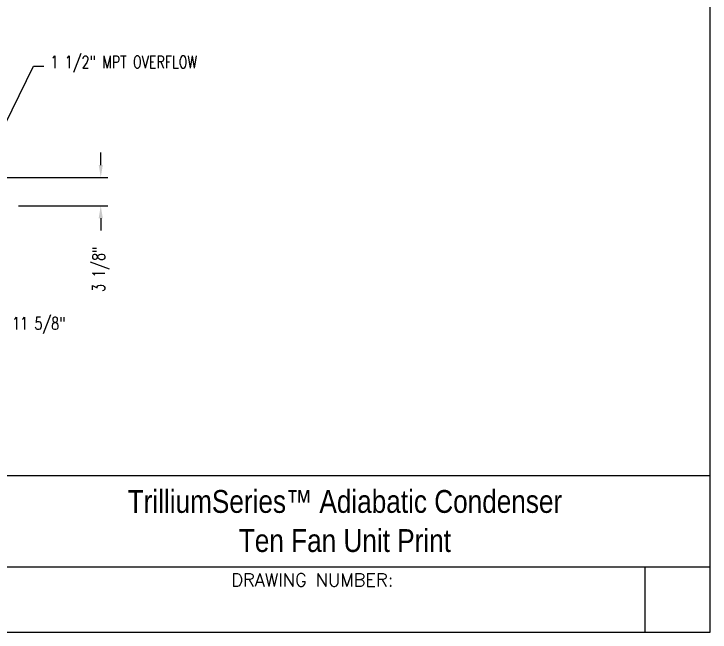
# Model space of a CAD drawing. Header units: millimetres. Extents: x 16200 to 32328, y 18593 to 29476.
# Drawn here: x 16753.4 to 17030.2, y 18593.2 to 18839.1 of the extents above; entities that cross this region are included whole.
import ezdxf
from ezdxf.enums import TextEntityAlignment as Align

# ---------------------------------------------------------------- set-up
doc = ezdxf.new("R2010")
doc.units = ezdxf.units.MM
doc.header["$LTSCALE"] = 5
doc.layers.add('RECIRCULATION-CONTROL', color=3, linetype='Continuous')
doc.layers.add('TEXT', color=4, linetype='Continuous')
doc.styles.add('BACtblk', font='swisscl.ttf')
doc.styles.add('BACtblkBold', font='swissck.ttf')
doc.styles.add('SIMPLEX', font='simplex.shx', dxfattribs={"oblique": 10})
doc.styles.add('SUBMITTAL', font='romans.shx', dxfattribs={"width": 0.75})
doc.dimstyles.new('SUBMITTAL', dxfattribs={"dimtxt": 0.09375, "dimasz": 0.09375, "dimexe": 0.03125, "dimexo": 0.0625, "dimgap": 0.0625, "dimtad": 0, "dimdec": 4, "dimzin": 4, "dimdsep": 46, "dimlunit": 4, "dimtxsty": 'SUBMITTAL', "dimcen": 0.09375, "dimclre": 6, "dimadec": 0, "dimazin": 0, "dimtfac": 1, "dimtdec": 0, "dimtofl": 0, "dimtmove": 0, "dimatfit": 3, "dimfxl": 0, "dimfrac": 2, "dimtolj": 1, "dimtzin": 4, "dimarcsym": 0})

# ---------------------------------------------------------------- blocks, each defined once
blk = doc.blocks.new('BORDER')
for p, q in [((1, 0), (1, 1)), ((0, 0), (1, 0))]:
    blk.add_line(p, q)
blk = doc.blocks.new('*D40')
at = {"layer": 'RECIRCULATION-CONTROL', "color": 3, "lineweight": -2}
for p, q in [((16787.93, 18778.99), (16787.93, 18783.92)), ((16787.93, 18757.81), (16787.93, 18752.88))]:
    blk.add_line(p, q, dxfattribs=at)
at = {"layer": 'RECIRCULATION-CONTROL', "color": 6, "lineweight": -2}
for p, q in [((16743.84, 18774.06), (16790.75, 18774.06)), ((16755.27, 18762.74), (16790.75, 18762.74))]:
    blk.add_line(p, q, dxfattribs=at)
at = {"layer": 'RECIRCULATION-CONTROL', "color": 3}
for points in [[(16787.11, 18778.99), (16788.75, 18778.99), (16787.93, 18774.06)], [(16787.11, 18757.81), (16788.75, 18757.81), (16787.93, 18762.74)]]:
    blk.add_solid(points, dxfattribs=at)
at = {"layer": 'RECIRCULATION-CONTROL', "color": 3, "insert": (16787.93, 18737.53), "char_height": 4.929, "attachment_point": 5, "rotation": 90, "style": 'SUBMITTAL'}
blk.add_mtext('\\A1;3 1/8"', dxfattribs=at)
blk = doc.blocks.new('*D41')
at = {"layer": 'RECIRCULATION-CONTROL', "color": 6, "lineweight": -2}
for p, q in [((16741.02, 18771.25), (16741.02, 18712.34)), ((16699.11, 18760.69), (16699.11, 18712.34))]:
    blk.add_line(p, q, dxfattribs=at)
at = {"layer": 'RECIRCULATION-CONTROL', "color": 3, "lineweight": -2}
for p, q in [((16704.04, 18715.16), (16736.09, 18715.16)), ((16741.02, 18715.16), (16745.95, 18715.16))]:
    blk.add_line(p, q, dxfattribs=at)
at = {"layer": 'RECIRCULATION-CONTROL', "color": 3}
for points in [[(16704.04, 18715.98), (16704.04, 18714.34), (16699.11, 18715.16)], [(16736.09, 18715.98), (16736.09, 18714.34), (16741.02, 18715.16)]]:
    blk.add_solid(points, dxfattribs=at)
at = {"layer": 'RECIRCULATION-CONTROL', "color": 3, "insert": (16763.29, 18715.16), "char_height": 4.9294, "attachment_point": 5, "style": 'SUBMITTAL'}
blk.add_mtext('\\A1;11 5/8"', dxfattribs=at)
blk = doc.blocks.new('bacstblk')
for p, q in [((0, 0.75), (10, 0.75)), ((6.5, 0.3125), (10, 0.3125)), ((9.6875, 0.3125), (9.6875, 0))]:
    blk.add_line(p, q)
at = {"color": 6, "style": 'SIMPLEX'}
blk.add_text('DRAWING NUMBER:', height=0.0625, dxfattribs=at).set_placement((8.0938, 0.2188), align=Align.CENTER)
at = {"layer": 'TEXT', "color": 4, "style": 'BACtblkBold'}
for tag, height, p in [('MODEL1', 0.1094, (8.25, 0.5715)), ('MODEL2', 0.1094, (8.25, 0.384)), ('DWGNUM', 0.1406, (8.0938, 0.0312))]:
    blk.add_attdef(tag, text='', height=height, dxfattribs=at).set_placement(p, align=Align.CENTER)
for tag, p in [('DESC', (0.0625, 0.5312)), ('ORDER', (0.9643, 0.3438)), ('DATE', (0.5402, 0.0625))]:
    blk.add_attdef(tag, p, '', height=0.125, dxfattribs=at)
blk.add_attdef('REV', text='', height=0.1562, dxfattribs=at).set_placement((9.8438, 0.1562), align=Align.MIDDLE)
at = {"layer": 'TEXT', "color": 4, "style": 'BACtblk', "flags": 1}
blk.add_attdef('DWGBY', (2.0402, 0.0625), '', height=0.0938, dxfattribs=at)

msp = doc.modelspace()

# ---------------------------------------------------------------- block references
at = {"xscale": 829.7698563356048, "yscale": 622.3273922517036, "zscale": 829.7698563356048}
msp.add_blockref('BORDER', (16200.4572, 18593.206), dxfattribs=at)
at = {"xscale": 82.97698563356047, "yscale": 82.97698563356047, "zscale": 82.97698563356047}
msp.add_blockref('bacstblk', (16200.4572, 18593.206), dxfattribs=at).add_auto_attribs({'MODEL1': 'TrilliumSeries™ Adiabatic Condenser', 'MODEL2': 'Ten Fan Unit Print'})

# ---------------------------------------------------------------- texts
at = {"layer": 'RECIRCULATION-CONTROL', "insert": (16767.9175, 18819.1207), "char_height": 4.93, "width": 89.870988, "attachment_point": 4, "style": 'SUBMITTAL'}
msp.add_mtext('1 1/2" MPT OVERFLOW', dxfattribs=at)

# ---------------------------------------------------------------- dimensions: what is measured, and where the dimension line sits
at = {"layer": 'RECIRCULATION-CONTROL', "color": 3}
dim = msp.add_linear_dim(base=(16787.9325, 18762.7354), p1=(16741.0188, 18774.0637), p2=(16752.4516, 18762.7354), angle=90, dimstyle='SUBMITTAL', override={"dimscale": 70.42, "dimtxt": 0.07, "dimasz": 0.07, "dimexe": 0.04, "dimexo": 0.04, "dimgap": 0.03125, "dimdec": 3, "dimlfac": 0.277778, "dimzin": 3, "dimclrd": 3, "dimclrt": 3, "dimtdec": 3, "dimtix": 1}, dxfattribs=at)
dim.commit()
dim.dimension.update_dxf_attribs({"geometry": '*D40', "text_midpoint": (16787.9325, 18737.5309), "dimtype": 160})
dim = msp.add_linear_dim(base=(16699.1076, 18715.1586), p1=(16741.0188, 18774.0637), p2=(16699.1076, 18763.5089), dimstyle='SUBMITTAL', override={"dimscale": 70.42, "dimtxt": 0.07, "dimasz": 0.07, "dimexe": 0.04, "dimexo": 0.04, "dimgap": 0.03125, "dimdec": 3, "dimlfac": 0.277778, "dimzin": 3, "dimclrd": 3, "dimclrt": 3, "dimtdec": 3, "dimtix": 1}, dxfattribs=at)
dim.commit()
dim.dimension.update_dxf_attribs({"geometry": '*D41', "text_midpoint": (16763.2891, 18715.1586), "dimtype": 160})

# ---------------------------------------------------------------- leaders
at = {"layer": 'RECIRCULATION-CONTROL', "annotation_type": 0, "has_hookline": 1, "hookline_direction": 0, "text_width": 65.6746}
msp.add_leader([(16741.1176, 18777.7102), (16761.1701, 18818.3585), (16765.2427, 18818.3585)], dimstyle='SUBMITTAL', override={"dimscale": 58.18, "dimasz": 0.07, "dimgap": 0.03, "dimcen": 4.055284, "dimarcsym": 1}, dxfattribs=at)

doc.saveas('drawing.dxf')
